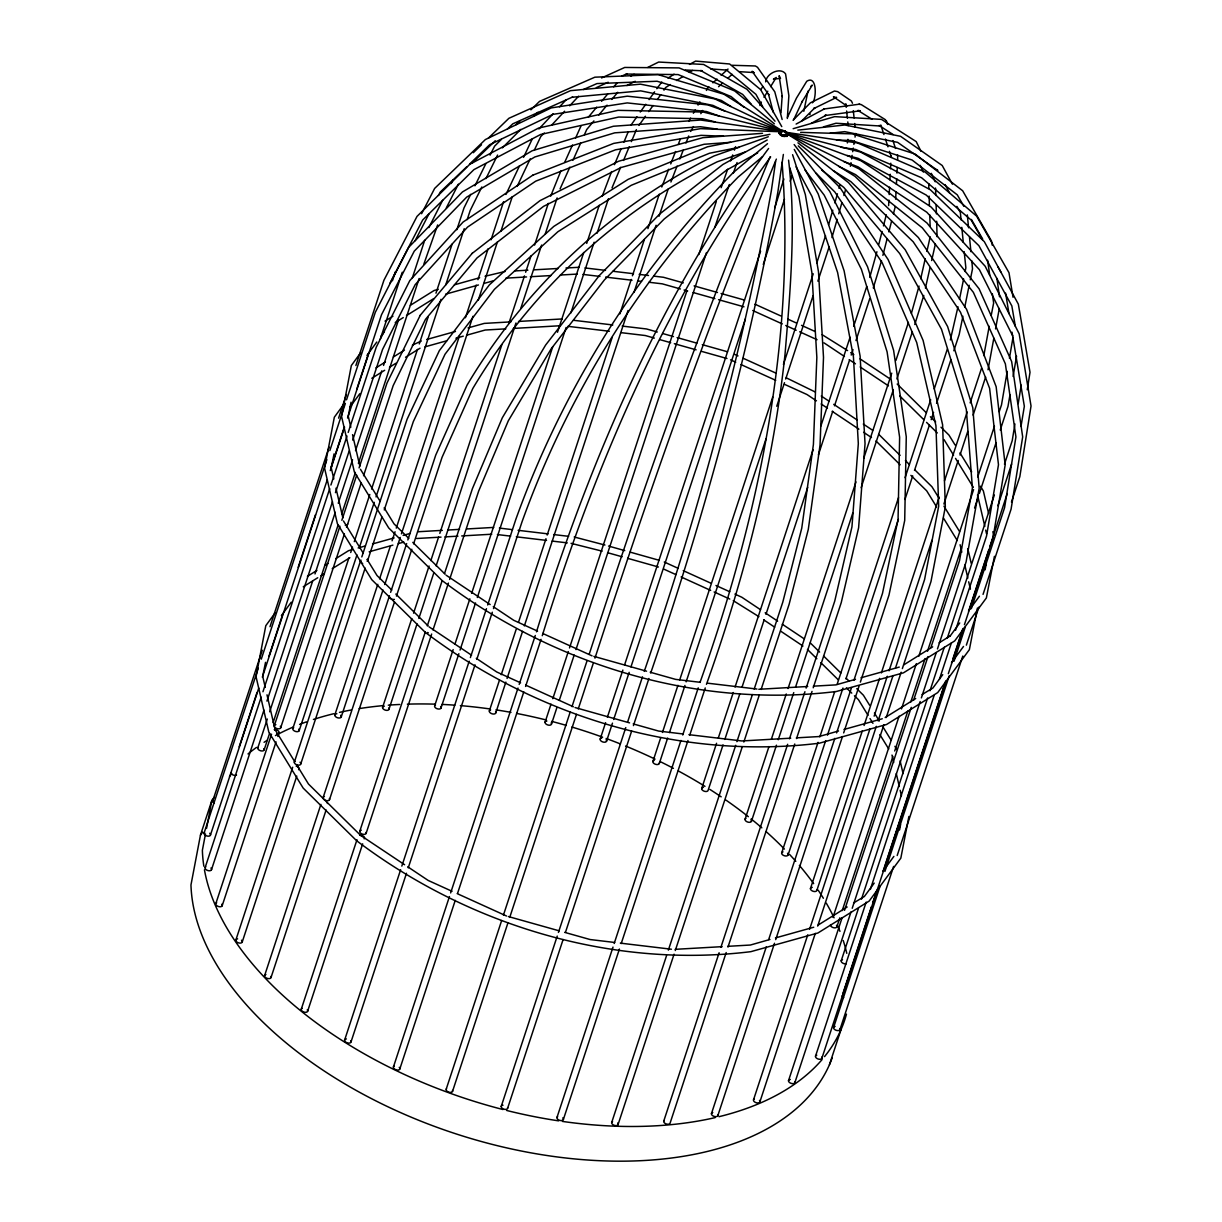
<?xml version="1.0" encoding="UTF-8"?>
<svg xmlns="http://www.w3.org/2000/svg" width="1222" height="1222" viewBox="0 0 1222 1222"><rect width="100%" height="100%" fill="white"/><g stroke="black" fill="none" stroke-linecap="round" stroke-linejoin="round"><path stroke-width="1.5" d="M787.014 133.229L786.708 135.978M761.123 689.452L789.137 604.233L808.292 529.432L820.038 445.052L823.506 357.42L818.496 271.849L805.344 194.588L792.589 154.705M888.623 205.602L888.913 200.072M889.188 194.542L889.57 187.18M889.952 179.802L890.227 174.272M890.517 168.743L890.792 163.213M895.65 199.155L896.032 191.717M896.413 184.262L896.704 178.672M896.979 173.096L897.269 167.506M897.651 160.067L897.59 154.827M783.073 131.044A3.345 2.108 -50.3 0 0 780.003 131.334L779.605 134.176M781.011 112.73L782.172 95.744L782.279 96.553L779.101 75.703L779.972 77.2M787.319 118.473L788.877 95.759L785.563 73.885C780.476 66.691 766.209 73.519 765.675 81.874M775.619 161.441L771.357 190.632C742.09 353.998 697.915 514.416 644.254 671.382M783.363 154.446L777.818 192.282C748.551 355.648 704.391 516.051 650.715 673.032M847.335 142.959L847.915 139.339M850.405 166.299L850.986 162.648M851.566 159.013L852.131 155.362M852.712 151.711L853.292 148.061M853.873 144.425L854.453 140.774M855.033 137.124L855.614 133.488M1020.996 426.478L1024.341 406.284L1012.015 332.17M1014.932 423.973L1012.228 440.623L1004.484 464.177M1018.216 403.627L1021.21 385.129M1027.259 389.726L1030.009 372.282L1018.338 304.156L984.321 241.666L930.339 189.777L860.563 152.078L786.876 132.786A3.345 1.039 -75.3 0 1 786.876 136.528M1007.218 371.351L1001.49 404.956L999.214 411.692M1009.433 358.29L1012.931 337.746M1009.968 394.874L1007.982 406.437L1000.238 430.022M1013.099 376.437L1016.551 356.167M983.817 355.602L989.224 326.274M991.241 315.261L993.639 303.025L992.34 293.723M988.033 369.792L993.837 338.204M995.548 328.917L999.306 308.479M214.064 797.447L211.849 800.456L200.454 835.145L190.968 884.957A335.134 193.183 18.2 0 0 484.874 1142.463A335.134 193.183 18.2 0 0 832.243 1057.733M205.495 833.908L202.378 850.268A335.134 193.183 18.2 0 0 203.845 866.199M206.533 828.44L211.849 800.456M265.525 662.355L262.684 676.285L265.266 687.406M334.064 453.881L331.238 467.812L333.82 478.932M351.065 402.206L348.224 416.122L350.806 427.242M899.56 829.982L900.599 824.514M908.893 816.495L900.828 858.149L869.163 901.072L817.946 932.982L750.843 951.663C611.367 968.786 468.026 925.039 356.595 840.705L303.178 788.098L268.825 732.131L256.055 676.698L265.8 625.679L275.103 612.97M977.432 608.021L969.367 649.676L937.702 692.599L886.5 724.509L819.382 743.19C679.906 760.313 536.565 716.566 425.149 632.232L371.717 579.625L337.379 523.658L324.594 468.225L334.339 417.206L343.642 404.497M985.1 569.834L986.139 564.35M994.433 556.331L986.353 597.986L954.703 640.924L903.486 672.818L836.367 691.499C696.891 708.623 553.566 664.89 442.135 580.557L388.703 527.935L354.365 471.967L341.595 416.534L351.34 365.531L360.627 352.807M937.045 236.656L936.678 221.258M957.987 306.753L950.349 339.96M959.484 299.344L963.623 278.952M965.12 271.544L965.869 267.832L964.189 251.64M962.905 316.223L959.209 334.446L953.847 350.76M964.754 307.119L969.183 285.261M970.283 279.807L972.498 268.871L971.826 260.897M803.816 111.278L807.971 91.146M812.37 102.816C816.388 100.036 817.533 74.481 806.764 81.263L796.469 98.096L787.442 117.404M919.051 286.07L911.398 313.336M920.701 278.769L925.237 258.713M926.887 251.427L930.186 236.839M923.771 295.449L914.774 324.517M925.421 288.087L929.988 267.893M931.653 260.546L935.395 244.003M809.896 114.624L810.079 113.845M876.922 251.747L869.728 277.425M878.801 244.369L882.07 231.447M883.475 225.902L886.286 214.828M881.52 260.805L873.272 287.964M882.895 255.383L887.019 239.115M888.852 231.89L891.602 221.06M893.435 213.835L895.268 206.61M825.522 235.709L816.815 262.929M828.623 224.787L832.778 210.215M834.855 202.928L837.437 193.809M838.995 188.356L840.033 184.705M831.953 237.587L837.162 219.288M838.72 213.804L841.851 202.837M843.928 195.52L845.487 190.036M779.3 133.687L780.323 131.121L703.124 112.042L617.981 110.347L538.566 128.066L469.859 164.222L417.008 216.401L383.907 280.296L355.877 365.531M774.733 207.832L783.898 178.992M784.463 199.308L763.276 264.456M790.191 181.284L791.917 175.876M212.781 800.792L262.272 650.257M270.016 626.687L329.054 447.145M338.586 418.138L346.345 394.553M204.028 833.236L258.3 668.205M261.279 659.147L326.87 459.655M329.848 450.582L345.352 403.428M346.544 399.808L375.322 312.282L408.728 247.287L462.451 191.946L532.15 150.78L613.398 126.248L700.664 120.031L779.942 131.396M239.161 746.871L257.048 692.462M268.977 656.199L282.679 614.483M298.183 567.329L315.475 514.737M330.979 467.598L344.1 427.7M356.625 389.604L368.54 353.341M392.399 280.8L395.378 271.727M210.505 834.886L258.759 688.078M262.348 677.202L327.297 479.666M330.276 470.607L344.573 427.104M347.552 418.046L381.508 314.741L414.258 251.152L466.667 197.139L534.869 156.951L614.712 132.847L700.466 126.737L717.283 129.15M205.113 867.666L261.157 697.197M262.944 691.759L329.726 488.632M330.918 485.012L347.017 436.04M348.209 432.42L376.239 347.185L409.798 280.602L463.077 222.053L532.807 175.189M380.225 339.273L402.267 272.216M211.513 869.636L263.952 710.15M266.931 701.092L332.476 501.723M335.454 492.665L349.156 450.979M352.73 440.103L382.532 349.492L415.19 284.634L467.552 227.093L535.679 181.192L615.491 149.817L701 135.337L723.455 136.207M257.75 748.063L267.297 719.04M269.68 711.784L312.603 581.214M314.986 573.958L335.256 512.308M338.25 503.235L352.547 459.716M355.526 450.643L381.768 370.862M383.555 365.424L398.464 320.088M412.181 278.372L424.691 240.291M264.212 749.697L269.573 733.383M273.148 722.523L338.112 524.956M341.686 514.08L355.388 472.395M358.367 463.337L419.146 278.463M423.912 263.967L437.659 224.924M215.866 903.516L271.544 734.178M274.37 725.562L339.93 526.193M341.855 520.297L356.702 475.144M359.085 467.919L386.992 383.051L420.215 315.322M222.16 905.808L276.05 741.876M277.837 736.469L279.013 732.864M280.663 727.854L344.421 533.922M347.552 524.391L361.193 482.95M363.56 475.74L393.178 385.633L425.455 319.416L476.992 257.964L543.546 206.365L621.066 167.521L704.116 144.272L730.634 142.332M292.868 728.419L348.912 557.95M350.714 552.512L352.501 547.074M354.288 541.636L369.792 494.482M371.58 489.044L417.481 349.4M419.268 343.962L428.219 316.758M435.964 293.188L452.064 244.217M456.845 229.721L463.993 207.954L470.73 194.329M299.161 730.71L356.961 554.91M359.344 547.655L374.253 502.349M376.04 496.911L440.989 299.344M445.755 284.848L464.223 228.667M467.201 219.609L470.18 210.535L481.804 187.012M235.815 940.161L292.684 767.217M294.334 762.223L360.475 561.02M361.819 556.942L407.094 419.253L439.324 350.668L489.396 284.848L553.81 226.406L628.215 179.313L707.523 146.793L769.936 134.328M242.292 941.811L296.778 776.077M300.795 763.857L365.149 568.108M367.685 560.394L381.906 517.15M384.273 509.941L413.311 421.636L445.037 354.227L494.391 289.339L557.904 231.722L631.255 185.301L709.447 153.254L739.341 147.282M334.843 714.901L377.781 584.33M379.568 578.892L390.292 546.249M392.079 540.811L395.073 531.753M396.264 528.118L459.457 335.897M465.414 317.766L476.152 285.123M477.939 279.685L488.082 248.86M491.061 239.802L503.571 201.722M341.259 716.871L382.975 589.997M384.762 584.559L400.251 537.436M401.442 533.815L472.96 316.299M478.321 300.001L497.385 241.987M500.959 231.111L512.278 196.681M264.624 975.538L320.897 804.397M323.127 797.599L389.283 596.397M390.628 592.319L406.651 543.576M407.843 539.956L435.735 455.103L467.14 384.976C525.445 286.895 611.672 206.411 714.076 155.942L768.302 136.757M271.024 977.524L326.106 809.987M329.528 799.57L394.492 602.003M396.432 596.107L411.829 549.243M413.616 543.836L442.058 457.318L472.777 388.55C530.485 291.462 615.857 211.788 717.222 161.808L745.42 151.925M382.578 707.446L411.783 618.592M413.571 613.154L429.075 566.015M430.862 560.577L438.606 536.993M439.813 533.372L501.814 344.803M508.963 323.036L524.467 275.897M525.659 272.262L531.02 255.948M534.594 245.072L548.311 203.356M550.694 196.116L560.837 170.973M389.039 709.081L417.053 623.892M418.841 618.454L433.734 573.133M436.117 565.893L515.974 322.99M520.755 308.494L541.606 245.057M545.18 234.181L557.11 197.918M301.315 1009.067L356.977 839.728M359.818 831.113L425.363 631.743M427.303 625.847L442.135 580.71M444.518 573.5L472.41 488.663L502.318 417.787L545.623 345.062L599.33 275.53L659.788 213.942L722.874 164.496L767.217 139.995M307.593 1011.358L362.674 843.822M366.111 833.404L431.656 634.035M433 629.941L448.413 583.062M449.604 579.457L478.642 491.122L508.321 420.78L551.198 348.789L604.371 279.96L664.218 218.982L726.678 170.041L757.701 152.887M434.696 705.781L453.163 649.569M454.951 644.131L469.859 598.811M471.646 593.357L552.726 346.758M557.492 332.262L583.734 252.48M586.713 243.407L599.223 205.327M602.217 196.268L611.565 171.584M440.974 708.088L458.861 653.709M460.052 650.073L475.541 602.95M477.328 597.512L566.137 327.42M570.903 312.924L594.136 242.231M597.115 233.173L608.449 198.728M344.589 1040.182L400.633 869.743M401.824 866.108L469.187 661.209M470.378 657.589L486.478 608.632M487.67 604.997L515.837 519.35C562.227 390.001 636.906 270.872 733.078 172.745L767.508 143.692M351.05 1041.831L406.483 873.256M408.27 867.819L475.022 664.799M476.809 659.361L492.298 612.222M493.489 608.602L521.947 522.023C568.093 393.331 642.39 274.767 738.088 177.129L762.513 156.645M489.35 710.944L499.477 680.119M501.264 674.681L516.173 629.345M518.556 622.105L545.974 538.703M547.166 535.068L612.146 337.44M619.905 313.871L631.224 279.426M632.416 275.79L644.345 239.527M647.92 228.651L659.238 194.206M495.75 712.915L505.877 682.105M507.069 678.47L522.573 631.346M524.36 625.908L628.062 310.48M634.019 292.348L656.077 225.276M659.055 216.218L668.174 189.105M393.423 1066.989L449.452 896.551M450.643 892.931L518.006 688.047M519.197 684.427L535.297 635.471M536.489 631.835C589.478 460.755 661.408 292.913 768.592 148.473M399.823 1068.96L455.256 900.37M457.639 893.129L523.795 691.896M525.582 686.458L541.071 639.335M542.263 635.7C594.564 466.407 665.425 300.368 770.639 156.89M545.058 722.278L551.015 704.147M552.802 698.709L568.306 651.57M569.498 647.95L686.932 290.805M698.847 254.543L716.321 201.447M551.519 723.928L556.896 707.614M559.279 700.359L574.172 655.038M575.959 649.6L706.499 252.557M714.855 227.17L729.32 184.522M446.213 1089.153L501.646 920.548M503.433 915.11L570.185 712.059M571.988 706.622L586.881 661.301M589.264 654.045C643.704 486.28 702.207 319.66 770.074 156.813M452.507 1091.445L507.94 922.854M509.727 917.417L576.478 714.366M578.266 708.928L593.174 663.592M594.961 658.154C649.569 489.778 708.256 322.547 776.367 159.104M600.231 738.959L605.593 722.645M607.38 717.207L622.869 670.068M624.671 664.631L760.573 251.274M606.509 741.265L612.482 723.134M613.673 719.498L629.162 672.36M630.949 666.922L745.405 318.835M501.203 1106.49L557.232 936.083M558.423 932.447L625.771 727.579M627.573 722.141L642.467 676.82M507.665 1108.14L563.098 939.535M565.481 932.279L631.652 731.046M633.439 725.608L648.928 678.47M652.915 761.459L660.659 737.889M662.446 732.452L677.935 685.313M679.722 679.875L772.701 397.074M783.439 364.446L813.241 273.804M659.315 763.429L667.655 738.042M669.442 732.604L684.946 685.466M686.138 681.845L766.011 438.881M776.749 406.254L784.493 382.685M785.685 379.049L813.104 295.648M817.869 281.152L829.203 246.691M556.972 1117.504L613.001 947.096M614.192 943.476L680.944 740.44M682.731 735.002L698.236 687.864M700.023 682.426C759.045 516.432 795.705 338.937 782.065 162.251M563.373 1119.474L619.417 949.051M621.204 943.598L687.971 740.532M689.758 735.094L705.247 687.955M706.453 684.335C744.565 577.517 772.915 467.171 785.028 354.243C790.374 289.782 796.225 224.649 788.572 160.143M701.672 788.587L716.566 743.282M718.353 737.844L733.261 692.523M735.048 687.085L813.119 449.62M820.863 426.066L850.069 337.241M853.643 326.366L866.749 286.483M723.042 744.901L708.134 790.237A3.345 1.925 18.2 0 1 703.857 791.077A3.345 1.925 18.2 0 1 702.222 787.732M724.829 739.463L739.738 694.127M742.121 686.886L764.178 619.783M765.965 614.345L807.696 487.425M818.419 454.783L832.732 411.264M834.519 405.826L849.427 360.49M851.215 355.052L853.002 349.614M855.98 340.556L869.697 298.84M611.748 1122.331L666.57 955.573M668.358 950.136L735.705 745.298M736.897 741.678L752.401 694.554M754.188 689.116L782.798 602.11L801.754 528.179L813.409 444.457L816.846 357.389L811.882 272.567L798.883 196.375L789.656 167.536M618.042 1124.637L674.07 954.183M675.277 950.563L742.044 747.482M743.831 742.029L759.336 694.89M745.13 819.061L768.974 746.55M771.357 739.295L786.25 693.989M788.037 688.551L855.98 481.911M863.725 458.342L891.739 373.153M895.909 360.459L908.42 322.394M751.423 821.352L776.459 745.191M778.246 739.753L793.75 692.614M795.537 687.176L852.773 513.103M861.113 487.715L893.313 389.803M896.887 378.927L912.376 331.773M663.683 1121.322L719.116 952.748M720.904 947.31L787.655 744.29M789.443 738.852L804.931 691.728M806.123 688.108L834.733 601.102L851.948 526.896L858.318 443.632L853.43 356.87L837.62 272.537L811.943 196.375L796.087 166.864M726.189 952.534L670.145 1122.972A3.345 1.925 18.2 0 1 665.868 1123.812A3.345 1.925 18.2 0 1 664.233 1120.467M727.976 947.081L794.758 743.999M796.545 738.562L812.034 691.423M813.226 687.787L841.255 602.568L858.608 527.812L865.039 443.708L860.105 356.06L844.127 270.872L818.19 193.931L794.269 149.435M781.698 852.895L818.053 742.334M819.84 736.897L834.733 691.576M837.116 684.335L898.506 497.644M905.059 477.71L930.675 399.762M934.265 388.886L947.371 349.018M788.098 854.881L825.66 740.639M827.447 735.186L842.951 688.047M845.929 678.974L898.399 519.396M904.952 499.462L912.712 475.877M914.499 470.439L929.407 425.103M931.195 419.665L933.577 412.41M936.556 403.352L950.869 359.833M711.479 1113.548L766.301 946.79M768.684 939.535L834.825 738.348M836.612 732.91L851.52 687.604M853.903 680.348L882.498 593.342L898.063 519.533L899.621 437.201L887.096 351.86L861.373 269.268L824.178 195.108L804.794 169.614M717.879 1115.518L774.519 943.247M775.71 939.626L842.477 736.53M843.669 732.895L859.173 685.756M860.364 682.12L888.99 595.083L904.708 520.465L906.266 436.773L893.603 350.363L867.559 266.778L829.753 191.396L794.147 144.547M810.446 888.608L862.289 730.924M864.076 725.486L879.565 678.363M881.352 672.925L939.153 497.125M944.514 480.811L967.167 411.936M970.146 402.878L981.465 368.433M816.907 890.258L869.972 728.847M874.142 716.153L887.264 676.27M889.051 670.817L931.974 540.261M943.903 503.983L958.216 460.465M960.003 455.027L967.748 431.442M973.124 415.129L985.635 377.048M753.562 1099.708L807.788 934.769M809.575 929.331L876.311 726.342M878.114 720.904L893.007 675.598M895.39 668.342L924.58 579.534L938.679 506.275L935.945 425.714L916.714 342.542L882.223 262.806L834.825 191.976L816.097 173.219M759.855 1102L815.303 933.348M817.686 926.093L883.873 724.799M886.256 717.543L901.164 672.207M902.355 668.587L930.981 581.535L945.324 506.931L942.62 424.813L923.114 340.449L888.119 259.583L840.049 187.714L798.256 145.876M832.961 917.355L899.102 716.184M901.485 708.928L916.378 663.622M918.761 656.367L973.583 489.625M977.753 476.931L994.448 426.188M836.856 926.902L839.85 917.844M842.233 910.589L892.9 756.433M894.703 750.995L907.809 711.097M910.787 702.039L925.1 658.505M927.483 651.265L961.47 547.884M974.591 508.001L978.165 497.11M979.357 493.489L996.052 442.715M788.511 1080.706L842.141 917.6M844.524 910.344L911.261 707.355M913.644 700.099L927.956 656.611M930.935 647.538L959.53 560.547L972.422 487.945L966.312 409.355L941.49 329.268L899.697 253.565L843.791 187.409L821.658 169.995M794.972 1082.356L851.016 911.887M852.223 908.267L920.181 701.535M921.373 697.899L936.281 652.563M937.473 648.943L966.098 561.891L979.158 488.342L972.804 407.781L947.615 326.549L905.227 249.762L848.526 182.643L797.951 142.837M841.225 960.767L858.501 908.221M861.479 899.148L927.62 697.976M930.003 690.736L944.301 647.232M947.279 638.174L994.357 495.002M815.517 1056.175L866.169 902.126M870.339 889.433L934.097 695.517M939.458 679.203L951.373 642.955M955.543 630.262L986.536 536.03L998.481 464.757L989.606 388.321L960.507 312.267L913.17 241.757L850.833 181.604L833.312 170.652M997.87 505.74L1011.587 464.039M842.829 993.715L871.423 906.724M872.615 903.104L876.785 890.41M883.338 870.476L945.309 681.998M953.053 658.429L962.6 629.437M969.153 609.503L988.812 549.686M990.003 546.066L1007.279 493.505M821.917 1058.16L945.935 680.944M948.318 673.689L963.226 628.352M964.418 624.717L993.043 537.68L1005.171 464.91L996.144 386.687L966.541 309.273L918.364 237.526L854.926 176.319L787.411 134.13A3.345 2.52 73.8 0 0 784.127 131.319M833.664 1027.335L880.13 885.965M884.896 871.469L949.265 675.735M954.031 661.239L965.349 626.81M971.307 608.678L1004.576 507.68L1015.925 436.957L1005.37 363.866L973.384 292.379L922.289 227.842L855.568 174.639L838.613 166.314M1011.465 502.074L1019.82 476.687L1031.032 406.025L1019.194 333.866L985.207 266.274L931.133 207.053L861.113 160.83L787.167 133.229M839.942 1029.627L893.618 866.413M897.192 855.522L962.783 656.046M966.358 645.155L978.883 607.074M983.053 594.381L1011.083 509.146L1022.677 436.88L1011.648 361.559L979.097 288.804L927.101 223.122L859.203 168.987L787.319 133.702M829.463 1064.652L840.873 1029.963M787.35 133.687L786.22 136.207M560.088 188.86L569.88 167.139M428.876 227.598L442.67 200.271M721.163 187.684L727.655 169.247M730.588 160.907L732.696 154.934M734.376 150.184L735.629 146.625M733.292 173.264L737.065 162.541M661.805 187.027L668.678 169.247M670.741 163.916L675.537 151.482M678.286 144.364L680.348 139.033M670.909 182.017L677.064 166.085M679.799 159.013L683.22 150.153M685.97 143.066L688.704 135.993M614.452 164.68L620.959 149.16M623.846 142.256L628.184 131.915M612.023 187.852L620.623 167.307M623.495 160.464L629.238 146.762M631.377 141.63L636.402 129.639M759.916 105.535L761.382 102.083M564.701 162.327L572.461 145.036M575.562 138.117L580.985 126.019M572.95 160.296L580.618 143.188M584.452 134.634L586.743 129.501L593.907 120.917M793.72 119.695L802.38 101.136L802.014 101.869L812.248 85.112L810.919 86.243M505.954 194.466L519.564 165.764M523.551 157.317L532.349 138.743M517.166 186.37L530.195 158.891M534.258 150.291L540.766 136.543L544.294 133.015M474.93 185.805L485.867 163.656M490.068 155.148L494.62 146.151L501.341 139.415M485.959 178.595L497.583 155.057M451.193 183.499L452.904 180.153M446.29 207.954L458.372 184.171M421.59 213.713L434.65 188.417L485.378 139.552L551.198 107.918L627.268 96.171L707.935 104.939L780.797 130.907A3.345 0.871 -70.4 0 1 781.041 132.526A3.345 2.902 44.9 0 1 781.438 131.854M390.078 282.939L422.69 219.991L473.937 169.614L540.613 134.481L618.668 117.052L702.329 118.717L715.069 121.879M415.144 240.688L428.983 213.881M438.499 195.459L440.226 192.114L466.85 166.696M688.734 121.39L690.583 118.137M693.378 113.249L695.242 109.98M698.022 105.092L699.885 101.838M706.392 90.428L708.791 86.594M690.69 131.441L693.454 126.599M700.817 113.677L702.665 110.454M760.939 89.542L762.833 86.472M764.01 97.302L767.783 91.192M770.608 86.625L776.26 77.46L773.434 79.17L780.553 78.361M631.071 125.011L636.952 116.701M785.639 136.375L787.487 134.176M640.267 112.027L645.781 104.267M649.096 99.593L654.61 91.833M656.825 88.717L661.82 82.027M638.938 125.423L645.46 116.227M648.729 111.63L653.083 105.504M657.436 99.379L660.705 94.781M663.958 90.184L665.547 87.587L670.298 84.562M366.951 355.419L376.788 342.038M381.157 336.096L384.441 331.636M349.95 407.094L359.803 393.728M281.411 615.567L291.248 602.202M229.522 776.444L231.722 773.45M200.454 835.145L202.653 832.136M949.906 636.341L959.744 622.96M968.481 611.092L979.418 596.229M942.742 674.651L932.905 688.017L922.121 694.508M951.495 662.767L963.516 646.438M874.204 883.124L864.366 896.49L853.567 902.982M882.956 871.24L893.878 856.393M472.135 253.428L539.987 200.652L618.638 161.243L702.879 137.674L762.497 133.32M588.256 117.312L596.718 107.154M601.56 101.334L607.624 94.079M613.673 86.823L617.186 82.989M598.688 115.189L607.044 105.168M611.81 99.44L617.782 92.292M419.94 315.643L472.318 253.214M538.917 128.982L553.123 113.738M559.569 106.818L566.03 99.883M551.916 124.843L564.595 111.233M569.681 105.795L578.556 96.263M793.047 120.214L810.4 102.831L834.443 91.024L837.666 91.635L851.428 101.014L852.498 103.259M801.449 121.207L814.937 107.689L813.638 108.636L836.627 97.378L834.122 97.256M516.127 124.629L520.16 120.596M530.913 109.827L539.513 101.411L594.87 77.185L658.016 74.618L723.989 94.247L781.958 130.708M502.379 147.862L520.832 129.395M534.029 116.197L537.986 112.241M473.296 152.719L481.514 144.776M488.372 138.147L508.932 118.274L570.491 90.672L640.435 84.165L714.962 98.951L781.347 130.769M472.471 162.801L495.292 140.729M507.39 129.043L512.766 123.85L572.599 97.012M469.538 164.115L489.686 144.7L552.955 114.364L627.237 102.908L706.515 111.538L718.842 115.922M712.915 82.836L717.024 79.079M721.148 75.321L728.007 69.043M718.567 86.716L722.63 83.004M728.037 78.071L732.1 74.359M667.976 78.116L674.116 74.206M689.468 64.43L695.624 61.1L729.641 63.987L760.634 89.618L781.775 126.63M676.637 80.53L682.976 76.497M689.315 72.465L692.492 70.448M385.037 321.111L392.949 316.177M410.363 305.317L434.1 290.515L438.27 289.324M395.225 322.593L403.26 317.583M406.483 315.582L433.795 298.55M375.948 367.868L385.449 361.941M393.362 357.007L404.451 350.103M412.364 345.169L421.285 341.014M371.809 378.285L384.67 370.281M389.482 367.272L395.913 363.255M405.551 357.252L420.017 348.224M307.409 576.341L316.91 570.414M324.823 565.481L327.985 563.51M335.897 558.576L348.56 550.679L352.73 549.488M303.27 586.759L317.735 577.746M320.943 575.745L324.166 573.744M332.201 568.734L349.874 557.706M903.776 664.86L932.676 646.835M939.107 642.833L950.349 635.822M885.171 717.543L915.69 698.526M818.236 925.008L847.152 906.999M732.115 65.285L755.395 65.973L757.503 67.271L774.794 91.833L782.141 119.512M796.118 124.064L824.315 108.941M811.24 123.376L826.209 115.158L824.743 115.586L860.334 110.774L857.951 110.438L872.126 119.313M630.766 76.07L634.157 74.343M647.736 67.424L658.658 62.047L703.628 64.461L746.902 89.252L775.023 121.192M626.917 85.54L635.241 81.294M601.56 77.948L624.732 67.454L679.065 67.897L734.743 90.978L774.366 123.819M596.305 87.648L608.205 82.256M621.784 76.085L626.886 73.778M583.413 89.512L596.978 83.57L657.1 81.248L721.362 100.448L730.924 106.467M532.609 175.265L613.704 143.386L700.573 128.661L779.667 131.732L780.018 133.794M793.154 128.692L834.687 116.64L881.474 119.389L916.194 141.584L921.006 151.314M823.445 126.874L835.985 123.239L880.543 126.034L879.137 125.469L893.114 134.557M454.462 284.802L479.65 277.745M485.058 276.248L505.053 271.498M445.572 294.181L478.428 284.986M483.897 283.458L493.016 280.907M426.677 339.502L455.47 331.452M468.057 327.924L484.248 323.402L510.903 321.875M424.92 346.88L446.824 340.755M455.959 338.204L463.26 336.157M466.911 335.134L485.149 330.032L505.816 328.855M358.138 547.975L365.332 545.959M372.527 543.943L394.126 537.909M403.123 535.389L410.317 533.372M369.166 551.779L392.888 545.149M398.357 543.607L403.84 542.079M855.507 679.31L835.924 684.885L813.363 686.168M860.975 677.782L899.27 667.075M838.506 731L818.923 736.561L796.362 737.859M843.974 729.473L882.269 718.765M769.967 939.474L750.384 945.034L727.823 946.332M775.435 937.946L813.73 927.238M858.883 104.267L861.266 104.603L885.385 119.695L887.646 124.491M823.552 109.048L859.708 104.145M797.813 130.143L844.814 124.98L900.583 136.314L942.223 165.505L952.457 184.216M830.013 133.29L844.738 131.655L897.574 142.348L937.839 170.545L936.846 169.507M572.079 97.241L640.679 90.856L712.93 105.382L724.722 111.034M626.229 74.053L678.118 74.573L731.062 96.553L743.999 107.292M514.569 270.948L527.889 270.184M533.602 269.863L558.347 268.458M565.969 268.015L579.289 267.267M505.908 278.142L526.575 276.951M530.333 276.737L551 275.561M560.394 275.026L577.303 274.064M518.51 321.447L562.303 318.942M513.332 328.428L560.302 325.739M417.618 531.769L442.364 530.348M448.077 530.027L459.487 529.37M467.11 528.943L493.749 527.415M416.61 538.505L441.035 537.115M444.793 536.901L457.945 536.153M461.702 535.939L491.763 534.213M758.816 689.284L807.711 686.489M790.726 738.18L741.83 740.96L688.887 734.666M675.17 949.326L722.171 946.653M800.639 132.373L852.299 133.87L915.049 154.003L962.661 190.769L991.485 240.994L992.279 245.271M836.49 140.056L851.505 140.499L912.07 160.006L957.284 194.848L963.883 206.335M685.435 70.005L702.131 70.8L700.68 70.494L742.655 94.415L751.377 104.359M739.356 71.655L754.249 72.587M710.669 68.921L727.533 70.158L726.021 69.654L755.929 94.338L762.681 106.604M584.895 267.924L605.486 270.383M612.97 271.269L633.546 273.713M639.167 274.385L648.515 275.5M654.137 276.172L663.485 277.287L683.281 282.847M582.955 274.4L599.956 276.432M605.623 277.104L632.049 280.25M637.716 280.923L641.504 281.365M649.05 282.267L662.278 283.84L680.425 288.957M573.515 320.286L612.818 324.96M622.166 326.075L646.499 328.962L657.299 332.002M567.848 326.32L609.396 331.254M620.73 332.613L645.277 335.531L654.35 338.082M499.37 528.087L512.461 529.645M518.082 530.317L548.021 533.877M553.627 534.549L568.597 536.321M574.203 536.993L604.951 545.043M497.415 534.564L510.643 536.137M516.31 536.809L546.524 540.414M552.191 541.086L567.298 542.874M571.071 543.332L602.156 551.153M700.221 682.304L675.644 679.386L650.196 672.222M707.782 683.205L756.937 689.055M683.22 733.994L658.643 731.062L633.21 723.898M614.681 942.468L590.104 939.535L564.671 932.371M620.348 943.14L671.397 949.219M786.479 132.358L857.6 143.005L925.176 172.103L976.577 216.08L1008.99 272.705L1013.038 297.236M840.812 147.236L855.644 149.451L921.617 177.77L971.23 220.128L982.335 239.543M847.06 155.454L858.012 158.31L926.245 195.062L978.883 245.668L1011.847 305.943L1015.345 326.35M694.096 285.887L717.497 292.486M721.087 293.494L744.504 300.077M684.06 289.981L687.696 291.004M693.134 292.532L714.916 298.657M718.551 299.68L743.969 306.829M662.691 333.53L673.49 336.569M677.095 337.578L696.907 343.153M702.299 344.665L727.502 351.768M659.804 339.624L670.695 342.679M674.33 343.703L696.112 349.828M701.565 351.371L726.968 358.52M608.556 546.051L624.763 550.618M630.155 552.13L658.963 560.241M607.594 552.695L622.12 556.774M627.573 558.301L658.429 566.993M593.861 656.367L646.56 671.199M575.058 707.538L629.574 722.874M508.337 916.531L559.218 930.843M843.684 161.457L857.981 166.803L926.795 212.216L979.448 269.726L1012.778 336.019M754.982 304.217L780.827 315.948M787.732 319.079L796.347 322.99M801.51 325.342L815.288 331.605M822.192 334.721L847.594 350.577M752.737 310.51L782.294 323.922M785.761 325.495L796.194 330.23M799.677 331.804L817.06 339.701M734.544 354.334L737.996 355.908M743.159 358.26L775.909 373.107M786.235 377.812L815.028 391.88M730.527 359.818L735.736 362.186M740.96 364.553L775.726 380.332M784.417 384.288L807.009 394.538L816.449 400.831M664.279 562.028L678.073 568.291M683.235 570.643L710.807 583.154M715.97 585.491L729.763 591.754M734.926 594.106L741.815 597.237L760.496 609.686M663.729 569.085L675.888 574.6M681.112 576.967L710.654 590.394M714.137 591.967L729.778 599.07M733.261 600.644L758.908 616.652M537.573 631.132L513.744 620.302L493.291 606.662M542.69 633.439L592.044 655.847M520.587 682.808L496.758 671.993L476.29 658.353M525.689 685.13L573.362 706.759M452.048 891.281L428.219 880.466L407.751 866.81M457.15 893.603L506.519 916.011M753.439 72.358L752.141 71.288L768.821 94.797L768.47 94.094L773.343 112.439M850.711 352.654L853.827 354.731M860.059 358.886L889.631 378.621M824.01 342.863L844.448 356.488M849.168 359.635L855.461 363.835M860.166 366.982L888.47 385.862M821.26 396.035L829.051 401.213M833.725 404.329L857.065 419.91M863.297 424.065L872.645 430.297M821.169 403.978L827.462 408.179M832.167 411.325L858.898 429.151M863.618 432.298L871.485 437.552M765.171 612.802L777.635 621.112M782.294 624.228L804.107 638.77M763.628 619.798L774.641 627.146M780.934 631.331L802.946 646.026M446.076 575.165L490.144 604.554M429.075 626.855L471.57 655.191M360.536 835.329L404.604 864.718M833.404 96.782L846.907 105.978L845.975 104.573M897.192 384.075L926.383 412.837M930.37 416.763L935.67 421.987M940.986 427.226L948.944 435.063L955.1 445.007M899.682 395.897L923.863 419.726M926.551 422.369L937.305 432.955M878.862 434.452L900.11 455.378M905.41 460.602L909.397 464.528M914.698 469.752L931.958 486.753L939.092 498.271M875.975 440.974L900.156 464.788M910.894 475.373L926.704 490.832L936.571 506.87M810.323 642.925L819.611 652.074M823.597 656L840.843 673.001M846.159 678.225L848.816 680.837M856.775 688.689L863.404 695.226L869.575 705.155M807.437 649.447L816.831 658.704M820.863 662.675L838.323 679.875M846.388 687.818L851.765 693.118M854.453 695.761L858.486 699.732L868.032 715.344M408.79 538.398L394.019 523.856L384.151 507.817M412.807 542.369L445.022 574.111M391.788 590.089L377.033 575.547L367.15 559.493M395.821 594.06L428.021 625.786M360.826 835.588L308.479 784.02L296.64 764.758M944.01 439.584L953.572 455.18M959.973 452.919L971.673 471.921M980.441 486.188L983.359 490.938L988.613 513.454M955.543 458.387L973.292 487.257M943.964 506.183L959.545 531.524M943.476 518.082L957.284 540.536M874.448 713.083L879.321 720.995M883.216 727.334L891.006 739.997M894.901 746.337L896.856 749.514M870.003 718.551L872.966 723.348M879.871 734.575L888.745 749.01M360.459 469.294L380.195 501.387M343.458 520.984L363.209 553.077M274.919 729.458L294.67 761.55M971.414 219.456L982.717 239.145M998.068 267.053L1000.833 271.91M945.049 184.583L949.601 192.969M956.887 206.381L960.339 212.414L961.072 219.884M931.286 173.325L935.227 181.788M920.212 165.337L923.313 171.996M892.915 140.545L895.497 148.442M880.818 124.98L883.949 134.542M885.415 139.048L887.966 146.823M889.463 151.345L891.418 157.348L891.174 155.851M886.469 120.917L886.729 121.696M992.86 531.707L993.7 535.358M977.508 494.895L984.825 526.392M985.696 530.104L986.551 533.815M967.809 548.709L971.2 563.311M960.095 544.722L961.806 552.145M964.83 565.114L967.839 578.082M968.695 581.794L970.421 589.203M900.11 760.832L903.073 773.618M891.984 755.059L893.694 762.467M896.276 773.587L899.3 786.556M900.156 790.267L901.454 795.812M352.532 434.665L359.848 466.178M335.974 488.189L342.863 517.853M266.992 694.814L275.179 730.038M1005.614 293.143L1008.975 313.596M996.923 278.387L999.52 296.793M987.62 260.225L989.713 275.118M928.751 183.636L928.842 188.555M853.292 110.622L854.102 117.984M854.697 123.498L855.094 127.18M845.823 103.733L846.22 107.368M846.617 111.019L847.396 118.305M847.793 121.94L848.19 125.591M967.32 214.904L968.572 227.781M969.474 236.976L970.925 251.686M961.806 227.353L963.272 242.307M935.533 188.051L935.777 195.428M936.098 204.654L936.419 213.881M929.102 196.085L929.423 205.51M929.759 214.919L930.141 226.223M779.193 133.427A3.345 2.016 61.1 0 1 782.095 135.306M359.635 835.206A3.345 1.925 18.2 0 1 363.56 836.306A3.345 1.925 18.2 0 1 364.156 838.842M307.226 1009.769A3.345 1.925 18.2 0 1 306.355 1012.228A3.345 1.925 18.2 0 1 302.017 1011.006A3.345 1.925 18.2 0 1 302.124 1008.333M366.081 832.365A3.345 1.925 18.2 0 1 364.125 834.366A3.345 1.925 18.2 0 1 360.047 832.518A3.345 1.925 18.2 0 1 361.284 830.196M428.326 632.843A3.345 1.925 18.2 0 1 427.532 632.492M347.659 523.887A3.345 1.925 18.2 0 1 345.307 525.353M779.254 132.083A3.345 0.978 85.8 0 1 780.522 135.077M274.202 729.656A3.345 1.925 18.2 0 1 278.845 731.55A3.345 1.925 18.2 0 1 276.768 733.826M221.793 904.219A3.345 1.925 18.2 0 1 220.922 906.678A3.345 1.925 18.2 0 1 216.569 905.456A3.345 1.925 18.2 0 1 216.676 902.783M280.296 726.265A3.345 1.925 18.2 0 1 279.196 728.77A3.345 1.925 18.2 0 1 274.736 727.151A3.345 1.925 18.2 0 1 275.851 724.646M346.437 525.078A3.345 1.925 18.2 0 1 346.498 527.094M779.086 132.954A3.345 1.726 70.6 0 1 781.79 135.81M326.717 802.472A3.345 1.925 18.2 0 1 327.71 803.511M270.856 976.454A3.345 1.925 18.2 0 1 269.252 978.623A3.345 1.925 18.2 0 1 265.052 976.974A3.345 1.925 18.2 0 1 265.922 974.514M329.36 798.501A3.345 1.925 18.2 0 1 327.756 800.685A3.345 1.925 18.2 0 1 323.555 799.02A3.345 1.925 18.2 0 1 324.426 796.561M394.385 599.406A3.345 1.925 18.2 0 1 390.444 598.52A3.345 1.925 18.2 0 1 389.513 595.954M367.364 559.309A3.345 1.925 18.2 0 1 367.15 561.249M779.101 132.495A3.345 1.375 78.7 0 1 780.904 134.634M296.136 766.102A3.345 1.925 18.2 0 1 298.596 769.723M241.498 940.192A3.345 1.925 18.2 0 1 241.391 942.865A3.345 1.925 18.2 0 1 237.022 942.116A3.345 1.925 18.2 0 1 236.365 939.306M236.931 939.031A3.345 1.925 18.2 0 1 237.633 938.893M300.001 762.238A3.345 1.925 18.2 0 1 299.894 764.926A3.345 1.925 18.2 0 1 295.525 764.162A3.345 1.925 18.2 0 1 294.869 761.352M362.659 563.51A3.345 1.925 18.2 0 1 361.025 560.165M846.464 1014.107A335.134 193.183 18.2 0 1 824.544 1056.618M822.101 1059.55A335.134 193.183 18.2 0 1 718.994 1116.694M715.176 1117.611A335.134 193.183 18.2 0 1 562.426 1121.414M558.668 1120.864A335.134 193.183 18.2 0 1 506.687 1110.477M502.99 1109.53A335.134 193.183 18.2 0 1 204.441 869.804M248.005 753.928A335.134 193.183 18.2 0 1 256.483 747.421M264.074 742.289A335.134 193.183 18.2 0 1 267.236 740.318M275.454 735.598A335.134 193.183 18.2 0 1 293.005 727.136M299.589 724.432A335.134 193.183 18.2 0 1 306.401 721.881M313.428 719.468A335.134 193.183 18.2 0 1 333.728 713.724M339.487 712.38A335.134 193.183 18.2 0 1 351.203 709.997M359.131 708.623A335.134 193.183 18.2 0 1 382.654 705.674M388.275 705.186A335.134 193.183 18.2 0 1 399.67 704.468M407.369 704.147A335.134 193.183 18.2 0 1 434.711 704.147M442.074 704.422A335.134 193.183 18.2 0 1 454.844 705.17M460.373 705.613A335.134 193.183 18.2 0 1 490.297 709.004M495.949 709.845A335.134 193.183 18.2 0 1 510.979 712.365M516.585 713.419A335.134 193.183 18.2 0 1 546.051 719.941M551.58 721.362A335.134 193.183 18.2 0 1 566.351 725.41M571.865 727.029A335.134 193.183 18.2 0 1 602.614 737.172M606.143 738.47A335.134 193.183 18.2 0 1 620.287 743.893M625.572 746.031A335.134 193.183 18.2 0 1 655.053 759.106M660.124 761.566A335.134 193.183 18.2 0 1 673.429 768.333M678.302 770.929A335.134 193.183 18.2 0 1 704.987 786.357M709.921 789.443A335.134 193.183 18.2 0 1 721.179 796.836M725.914 800.074A335.134 193.183 18.2 0 1 748.353 816.693M751.179 818.954A335.134 193.183 18.2 0 1 761.841 827.844M766.27 831.739A335.134 193.183 18.2 0 1 784.417 849.061M789.611 854.484A335.134 193.183 18.2 0 1 795.812 861.327M799.371 865.436A335.134 193.183 18.2 0 1 813.653 883.659M818.144 890.12A335.134 193.183 18.2 0 1 823.368 898.262M826.301 903.165A335.134 193.183 18.2 0 1 834.091 917.814M837.742 925.894A335.134 193.183 18.2 0 1 839.972 931.363M843.226 940.528A335.134 193.183 18.2 0 1 846.785 953.343M440.607 706.484A3.345 1.925 18.2 0 1 439.737 708.959A3.345 1.925 18.2 0 1 435.383 707.721A3.345 1.925 18.2 0 1 435.506 705.048M783.501 135.489A3.345 2.673 -29.7 0 1 782.737 135.932M780.125 131.304A3.345 2.673 -29.7 0 1 784.524 131.457M214.354 803.358A3.345 1.925 18.2 0 1 213.086 800.364M236.533 775.038A3.345 1.925 18.2 0 1 233.096 774.977A3.345 1.925 18.2 0 1 230.79 772.778M779.132 133.213A3.345 0.871 -70.4 0 1 780.659 130.922M751.056 819.763A3.345 1.925 18.2 0 1 750.186 822.223A3.345 1.925 18.2 0 1 745.832 821.001A3.345 1.925 18.2 0 1 745.939 818.328M388.718 708.012A3.345 1.925 18.2 0 1 387.237 710.364A3.345 1.925 18.2 0 1 382.898 708.531A3.345 1.925 18.2 0 1 384.38 706.163M779.682 131.579A3.345 2.429 -41.2 0 1 784.127 131.762M263.891 748.612A3.345 1.925 18.2 0 1 260.76 750.827A3.345 1.925 18.2 0 1 258.3 747.192M779.086 132.755A3.345 1.329 -64.4 0 1 781.637 130.953M350.729 1040.747A3.345 1.925 18.2 0 1 349.248 1043.099A3.345 1.925 18.2 0 1 344.91 1041.266A3.345 1.925 18.2 0 1 346.406 1038.914M780.079 133.87A3.345 2.245 49.9 0 1 783.226 136.284M340.678 715.267A3.345 1.925 18.2 0 1 339.731 717.956A3.345 1.925 18.2 0 1 335.134 716.153A3.345 1.925 18.2 0 1 336.89 713.77M794.926 1081.821A3.345 1.925 18.2 0 1 792.635 1083.639A3.345 1.925 18.2 0 1 788.725 1081.607A3.345 1.925 18.2 0 1 790.313 1079.438M784.982 136.452A3.345 0.825 -51.8 0 1 787.579 134.939M495.567 711.846A3.345 1.925 18.2 0 1 493.978 714.03A3.345 1.925 18.2 0 1 489.778 712.365A3.345 1.925 18.2 0 1 490.648 709.906M785.272 134.649A3.345 2.856 -14.8 0 0 785.593 133.916A3.345 1.039 -75.3 0 0 785.028 135.474M784.081 135.795A3.345 2.856 -14.8 0 1 782.431 136.329M780.659 131.105A3.345 2.856 -14.8 0 1 785.563 132.434M717.894 1114.999A3.345 1.925 18.2 0 1 714.167 1116.404A3.345 1.925 18.2 0 1 711.708 1113.089M712.151 1112.738A3.345 1.925 18.2 0 1 712.762 1112.509M783.546 136.36A3.345 1.604 -37.2 0 1 787.442 135.856M209.71 833.267A3.345 1.925 18.2 0 1 209.604 835.94A3.345 1.925 18.2 0 1 205.235 835.191A3.345 1.925 18.2 0 1 204.578 832.381M787.518 853.262A3.345 1.925 18.2 0 1 786.815 855.904A3.345 1.925 18.2 0 1 782.279 854.514A3.345 1.925 18.2 0 1 782.997 851.871M783.363 136.192A3.345 2.23 83.7 0 1 783.149 135.352M784.845 131.594A3.345 2.23 83.7 0 1 787.594 135.321M702.772 787.457A3.345 1.925 18.2 0 1 703.475 787.319M783.394 131.105A3.345 2.75 61.2 0 1 787.197 133.488M816.861 889.723A3.345 1.925 18.2 0 1 813.455 891.373A3.345 1.925 18.2 0 1 810.614 888.134M810.98 887.737A3.345 1.925 18.2 0 1 812.248 887.34M785.013 132.144A3.345 1.879 -88.3 0 1 787.518 134.894M783.867 136.482A3.345 1.879 -88.3 0 1 783.76 135.627M452.476 1090.406A3.345 1.925 18.2 0 1 448.993 1092.208A3.345 1.925 18.2 0 1 446.519 1088.741M780.232 134.832A3.345 2.459 22.9 0 1 784.677 136.452M606.143 739.661A3.345 1.925 18.2 0 1 605.043 742.182A3.345 1.925 18.2 0 1 600.598 740.547A3.345 1.925 18.2 0 1 601.698 738.042M780.705 131.9A3.345 2.963 25 0 1 781.24 131.334M781.943 130.937A3.345 2.963 25 0 1 786.388 132.556M843.654 997.626A3.345 1.925 18.2 0 1 842.233 995.533M836.49 925.314A3.345 1.925 18.2 0 1 834.198 927.834A3.345 1.925 18.2 0 1 830.578 924.611M786.097 132.327A3.345 1.482 -81.5 0 1 787.243 136.177M839.911 1028.588A3.345 1.925 18.2 0 1 837.971 1030.589A3.345 1.925 18.2 0 1 833.893 1028.741A3.345 1.925 18.2 0 1 835.13 1026.419M846.327 963.776A3.345 1.925 18.2 0 1 841.805 962.386A3.345 1.925 18.2 0 1 842.508 959.744M507.619 1107.606A3.345 1.925 18.2 0 1 503.785 1109.133A3.345 1.925 18.2 0 1 501.738 1105.635M502.303 1105.36A3.345 1.925 18.2 0 1 503.006 1105.223M781.576 135.062A3.345 2.444 8.3 0 1 785.349 136.421M821.734 1057.091A3.345 1.925 18.2 0 1 820.145 1059.26A3.345 1.925 18.2 0 1 815.945 1057.61A3.345 1.925 18.2 0 1 816.8 1055.151M782.813 136.192A3.345 1.925 -28.3 0 1 787.182 136.253M759.488 1100.411A3.345 1.925 18.2 0 1 758.618 1102.87A3.345 1.925 18.2 0 1 754.264 1101.648A3.345 1.925 18.2 0 1 754.371 1098.975M784.28 136.436A3.345 1.237 -45 0 1 787.457 135.077M659.33 762.91A3.345 1.925 18.2 0 1 655.603 764.315A3.345 1.925 18.2 0 1 653.144 761M653.587 760.649A3.345 1.925 18.2 0 1 654.198 760.42M781.973 131.334A3.345 2.902 44.9 0 1 786.846 133.015M551.198 722.844A3.345 1.925 18.2 0 1 549.717 725.196A3.345 1.925 18.2 0 1 545.379 723.363A3.345 1.925 18.2 0 1 546.876 721.011M780.568 131.441A3.345 2.948 3.9 0 1 785.838 132.144M298.794 729.122A3.345 1.925 18.2 0 1 297.924 731.581A3.345 1.925 18.2 0 1 293.57 730.359A3.345 1.925 18.2 0 1 293.677 727.686M779.162 132.312A3.345 1.741 -57.8 0 1 782.676 131.976M617.675 1123.033A3.345 1.925 18.2 0 1 616.805 1125.508A3.345 1.925 18.2 0 1 612.451 1124.271A3.345 1.925 18.2 0 1 612.558 1121.597M782.89 135.596A3.345 2.169 -17.7 0 1 786.494 136.085M399.243 1067.356A3.345 1.925 18.2 0 1 398.754 1069.937A3.345 1.925 18.2 0 1 394.37 1068.945A3.345 1.925 18.2 0 1 394.095 1066.18M779.773 134.374A3.345 2.398 37.1 0 1 783.959 136.421M562.792 1117.87A3.345 1.925 18.2 0 1 562.303 1120.437A3.345 1.925 18.2 0 1 557.935 1119.444A3.345 1.925 18.2 0 1 557.66 1116.694M781.408 135.627A3.345 2.352 -5.5 0 1 785.96 136.299M210.932 868.032A3.345 1.925 18.2 0 1 210.428 870.614A3.345 1.925 18.2 0 1 206.06 869.621A3.345 1.925 18.2 0 1 205.785 866.856"/></g></svg>
